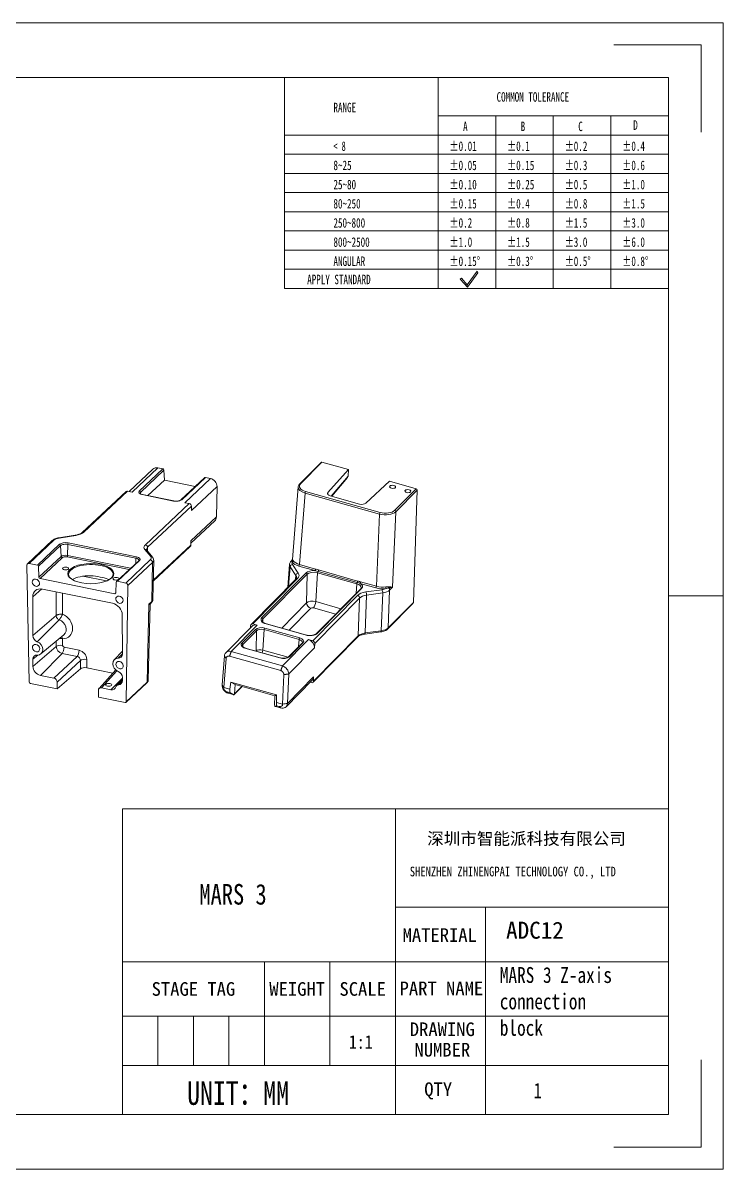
# Model space of a CAD drawing. Header units: millimetres. Extents: x 5870 to 6539, y 836 to 1309.
# Drawn here: x 6250.2 to 6538.6, y 836.1 to 1308.5 of the extents above; entities that cross this region are included whole.
import ezdxf

# ---------------------------------------------------------------- set-up
doc = ezdxf.new("R2010")
doc.units = ezdxf.units.MM
doc.header["$LTSCALE"] = 0.1
doc.layers.get('0').update_dxf_attribs({"lineweight": 18})
doc.layers.add('ZG02B_00-15KDXF_CONTINUOUS_LINE', color=7, linetype='Continuous', lineweight=18)
doc.layers.add('尺寸线层', color=3, linetype='Continuous', lineweight=18)
doc.styles.add('NOTE', font='')
doc.styles.add('SLDTEXTSTYLE4', font='', dxfattribs={"width": 0.7})
doc.styles.add('SLDTEXTSTYLE5', font='', dxfattribs={"width": 0.633333})
doc.styles.get("Standard").update_dxf_attribs({"font": 'txt', "width": 0.8})
doc.styles.add('TEXTSTYLE_2', font='')
doc.styles.add('TEXTSTYLE_3', font='')
doc.styles.get('NOTE').set_extended_font_data('黑体')
doc.styles.get('SLDTEXTSTYLE4').set_extended_font_data('宋体')
doc.styles.get('SLDTEXTSTYLE5').set_extended_font_data('宋体')
doc.styles.get('TEXTSTYLE_2').set_extended_font_data('宋体')
doc.styles.get('TEXTSTYLE_3').set_extended_font_data('仿宋')

msp = doc.modelspace()

# ---------------------------------------------------------------- linework, layer by layer
at = {"color": 7, "linetype": 'Continuous'}
for p, q in [((5870.489, 1308.534), (6538.605, 1308.534)), ((6538.605, 836.129), (6538.605, 1308.534)), ((6493.614, 1299.536), (6529.607, 1299.536)), ((6529.607, 1263.543), (6529.607, 1299.536)), ((5892.985, 1286.039), (6516.109, 1286.039)), ((6516.109, 858.625), (6516.109, 1286.039)), ((6516.109, 1072.332), (6538.605, 1072.332)), ((6529.607, 845.128), (6529.607, 881.12)), ((5892.985, 858.625), (6516.109, 858.625)), ((6493.614, 845.128), (6529.607, 845.128)), ((5870.489, 836.129), (6538.605, 836.129))]:
    msp.add_line(p, q, dxfattribs=at)
for p, q in [((6357.982, 1286.039), (6357.982, 1199.069)), ((6421.233, 1286.039), (6421.233, 1199.069)), ((6421.233, 1270.226), (6516.109, 1270.226)), ((6444.952, 1270.226), (6444.952, 1199.069)), ((6468.671, 1270.226), (6468.671, 1199.069)), ((6492.39, 1270.226), (6492.39, 1199.069)), ((6357.982, 1262.32), (6516.109, 1262.32)), ((6357.982, 1254.413), (6516.109, 1254.413)), ((6357.982, 1246.507), (6516.109, 1246.507)), ((6357.982, 1238.601), (6516.109, 1238.601)), ((6357.982, 1230.694), (6516.109, 1230.694)), ((6357.982, 1222.788), (6516.109, 1222.788)), ((6357.982, 1214.881), (6516.109, 1214.881)), ((6357.982, 1206.975), (6516.109, 1206.975)), ((6437.298, 1206.159), (6433.228, 1200.639)), ((6433.277, 1199.639), (6437.617, 1205.526)), ((6437.617, 1205.526), (6437.298, 1206.159)), ((6430.784, 1203.353), (6430.314, 1202.929)), ((6430.314, 1202.929), (6433.277, 1199.639)), ((6433.228, 1200.639), (6430.784, 1203.353)), ((6433.277, 1199.639), (6433.228, 1200.639)), ((6433.228, 1200.639), (6433.277, 1199.639)), ((6357.982, 1199.069), (6516.109, 1199.069))]:
    msp.add_line(p, q)
at = {"color": 2, "linetype": 'Continuous'}
for p, q in [((6291.155, 921.612), (6291.155, 984.599)), ((6291.155, 921.612), (6291.155, 984.599)), ((6291.155, 984.599), (6403.632, 984.599)), ((6403.632, 899.117), (6403.632, 984.599)), ((6403.632, 944.108), (6403.632, 984.599)), ((6403.632, 984.599), (6516.109, 984.599)), ((6403.632, 921.612), (6403.632, 984.599)), ((6516.109, 944.108), (6516.109, 984.599)), ((6403.632, 944.108), (6516.109, 944.108)), ((6440.802, 944.108), (6440.802, 858.625)), ((6516.109, 899.117), (6516.109, 944.108)), ((6291.155, 858.625), (6291.155, 921.612)), ((6291.155, 921.612), (6403.632, 921.612)), ((6291.155, 899.117), (6291.155, 921.612)), ((6291.155, 921.612), (6349.643, 921.612)), ((6349.643, 899.117), (6349.643, 921.612)), ((6349.643, 899.117), (6349.643, 921.612)), ((6349.643, 921.612), (6403.632, 921.612)), ((6376.638, 899.117), (6376.638, 921.612)), ((6403.632, 921.612), (6516.109, 921.612)), ((6403.632, 899.117), (6403.632, 921.612)), ((6291.155, 878.871), (6291.155, 899.117)), ((6291.155, 899.117), (6349.643, 899.117)), ((6291.155, 899.117), (6349.643, 899.117)), ((6291.155, 899.117), (6349.643, 899.117)), ((6291.155, 899.117), (6291.155, 878.871)), ((6305.777, 899.117), (6305.777, 878.871)), ((6320.399, 899.117), (6320.399, 878.871)), ((6335.021, 899.117), (6335.021, 878.871)), ((6349.643, 878.871), (6349.643, 899.117)), ((6349.643, 878.871), (6349.643, 899.117)), ((6349.643, 899.117), (6403.632, 899.117)), ((6349.643, 899.117), (6403.632, 899.117)), ((6349.643, 899.117), (6349.643, 878.871)), ((6376.638, 878.871), (6376.638, 899.117)), ((6403.632, 858.625), (6403.632, 899.117)), ((6403.632, 899.117), (6516.109, 899.117)), ((6403.632, 899.117), (6516.109, 899.117)), ((6403.632, 878.871), (6403.632, 899.117)), ((6516.109, 858.625), (6516.109, 899.117)), ((6291.155, 858.625), (6291.155, 878.871)), ((6291.155, 878.871), (6403.632, 878.871)), ((6291.155, 878.871), (6349.643, 878.871)), ((6291.155, 878.871), (6349.643, 878.871)), ((6349.643, 878.871), (6403.632, 878.871)), ((6403.632, 858.625), (6403.632, 878.871)), ((6403.632, 878.871), (6516.109, 878.871)), ((6201.173, 858.625), (6255.162, 858.625)), ((6255.162, 858.625), (6291.155, 858.625)), ((6291.155, 858.625), (6403.632, 858.625)), ((6403.632, 858.625), (6516.109, 858.625))]:
    msp.add_line(p, q, dxfattribs=at)
at = {"layer": 'ZG02B_00-15KDXF_CONTINUOUS_LINE', "color": 7, "linetype": 'Continuous'}
for p, q in [((6303.72, 1124.637), (6293.922, 1115.446)), ((6305.765, 1125.145), (6295.157, 1115.194)), ((6298.094, 1115.577), (6307.843, 1124.722)), ((6307.843, 1124.722), (6305.765, 1125.145)), ((6372.988, 1127.414), (6364.157, 1118.458)), ((6373.366, 1127.494), (6364.535, 1118.538)), ((6384.291, 1124.414), (6373.366, 1127.494)), ((6375.832, 1114.976), (6384.291, 1124.414)), ((6384.291, 1124.414), (6384.153, 1121.743)), ((6308.252, 1124.154), (6298.547, 1115.051)), ((6308.433, 1120.092), (6301.628, 1113.708)), ((6308.433, 1120.092), (6308.252, 1124.154)), ((6321.189, 1117.498), (6308.433, 1120.095)), ((6325.003, 1121.075), (6315.253, 1111.93)), ((6325.343, 1121.159), (6315.594, 1112.015)), ((6316.813, 1110.786), (6327.422, 1120.736)), ((6327.422, 1120.736), (6325.343, 1121.159)), ((6377.207, 1113.505), (6384.153, 1121.743)), ((6377.44, 1113.44), (6383.92, 1121.124)), ((6401.22, 1119.641), (6391.436, 1110.576)), ((6412.145, 1116.561), (6401.22, 1119.641)), ((6292.638, 1115.405), (6274.625, 1098.509)), ((6293.314, 1115.57), (6275.307, 1098.678)), ((6295.157, 1115.194), (6293.314, 1115.57)), ((6298.547, 1115.051), (6298.574, 1114.469)), ((6330.145, 1117.441), (6319.582, 1107.533)), ((6329.856, 1104.908), (6330.145, 1117.429)), ((6330.145, 1117.429), (6330.145, 1117.441)), ((6363.574, 1117.267), (6361.232, 1087.428)), ((6366.638, 1115.421), (6397.316, 1106.771)), ((6375.832, 1114.976), (6375.792, 1114.214)), ((6403.315, 1107.605), (6412.145, 1116.561)), ((6412.574, 1116.01), (6403.743, 1107.054)), ((6411.029, 1069.7), (6412.574, 1116.01)), ((6312.27, 1111.48), (6299.296, 1114.121)), ((6312.371, 1111.521), (6299.397, 1114.162)), ((6300.606, 1093.48), (6318.656, 1110.411)), ((6318.656, 1110.411), (6316.813, 1110.786)), ((6366.4, 1114.778), (6364.086, 1085.298)), ((6397.077, 1106.128), (6366.4, 1114.778)), ((6388.801, 1110.236), (6376.796, 1113.621)), ((6319.579, 1109.342), (6301.513, 1092.397)), ((6319.582, 1107.533), (6319.579, 1109.342)), ((6395.835, 1076.347), (6397.077, 1106.128)), ((6403.743, 1107.054), (6402.447, 1075.985)), ((6319.365, 1094.102), (6329.188, 1103.315)), ((6319.396, 1095.096), (6329.856, 1104.908)), ((6271.758, 1097.401), (6264.98, 1096.311)), ((6271.914, 1097.313), (6265.137, 1096.223)), ((6262.193, 1095.143), (6252.034, 1085.614)), ((6262.875, 1095.312), (6252.716, 1085.783)), ((6256.138, 1085.087), (6265.265, 1093.648)), ((6265.719, 1093.123), (6256.591, 1084.561)), ((6265.889, 1088.611), (6265.719, 1093.123)), ((6268.571, 1089.043), (6268.633, 1093.591)), ((6296.7, 1087.878), (6268.633, 1093.591)), ((6268.844, 1094.224), (6296.911, 1088.51)), ((6302.798, 1088.556), (6300.396, 1091.466)), ((6301.513, 1092.397), (6301.485, 1090.822)), ((6301.513, 1092.397), (6301.513, 1092.397)), ((6303.882, 1078.487), (6319.11, 1092.771)), ((6303.888, 1078.815), (6319.341, 1093.309)), ((6319.341, 1093.309), (6319.396, 1095.096)), ((6256.761, 1080.05), (6265.889, 1088.611)), ((6266.342, 1088.086), (6257.215, 1079.524)), ((6293.962, 1083.198), (6268.36, 1088.41)), ((6268.571, 1089.043), (6294.554, 1083.754)), ((6297.864, 1086.858), (6288.736, 1078.297)), ((6298.205, 1086.943), (6289.077, 1078.381)), ((6292.499, 1077.685), (6302.658, 1087.214)), ((6296.671, 1085.739), (6296.7, 1087.878)), ((6297.871, 1086.865), (6297.864, 1086.858)), ((6303.571, 1088.294), (6301.169, 1091.204)), ((6303.744, 1070.959), (6304.038, 1087.043)), ((6304.038, 1087.063), (6304.038, 1087.066)), ((6361.131, 1087.205), (6360.633, 1086.699)), ((6251.813, 1085.069), (6252.788, 1036.86)), ((6252.716, 1085.783), (6256.138, 1085.087)), ((6256.761, 1080.05), (6256.591, 1084.561)), ((6293.407, 1076.602), (6303.566, 1086.131)), ((6303.271, 1070.046), (6303.566, 1086.131)), ((6303.566, 1086.131), (6303.566, 1086.131)), ((6348.621, 1063.412), (6366.804, 1081.853)), ((6359.956, 1085.284), (6359.267, 1075.95)), ((6360.233, 1084.342), (6359.643, 1076.33)), ((6362.615, 1080.81), (6360.233, 1084.342)), ((6361.22, 1085.32), (6363.602, 1081.788)), ((6370.488, 1082.783), (6363.848, 1084.655)), ((6364.086, 1085.298), (6370.726, 1083.426)), ((6371.582, 1081.915), (6370.771, 1070.005)), ((6387.697, 1077.371), (6371.582, 1081.915)), ((6387.879, 1077.936), (6371.764, 1082.48)), ((6371.947, 1083.053), (6388.062, 1078.509)), ((6257.215, 1079.524), (6288.029, 1073.251)), ((6284.548, 1078.521), (6274.868, 1080.491)), ((6288.626, 1078.04), (6288.481, 1073.593)), ((6289.077, 1078.381), (6292.499, 1077.685)), ((6362.591, 1079.32), (6344.162, 1060.631)), ((6363.347, 1079.48), (6344.926, 1060.797)), ((6367.232, 1081.31), (6349.049, 1062.869)), ((6362.499, 1079.226), (6362.615, 1080.81)), ((6367.054, 1069.488), (6367.232, 1081.31)), ((6387.427, 1073.405), (6387.697, 1077.371)), ((6395.597, 1075.704), (6389.048, 1077.55)), ((6389.286, 1078.193), (6395.835, 1076.347)), ((6257.913, 1075.244), (6254.2, 1072.055)), ((6287.092, 1069.312), (6258.174, 1075.199)), ((6263.855, 1064.244), (6263.828, 1074.048)), ((6266.46, 1073.512), (6266.483, 1064.89)), ((6288.029, 1073.251), (6288.483, 1073.677)), ((6293.407, 1076.602), (6292.692, 1028.737)), ((6369.562, 1053.851), (6388.028, 1072.577)), ((6389.315, 1075.32), (6371.131, 1056.878)), ((6389.693, 1075.399), (6371.51, 1056.958)), ((6391.733, 1072.657), (6391.159, 1057.088)), ((6391.446, 1073.994), (6398.107, 1074.919)), ((6398.394, 1073.583), (6391.733, 1072.657)), ((6397.82, 1058.013), (6398.394, 1073.583)), ((6401.243, 1074.763), (6400.669, 1059.193)), ((6402.447, 1075.985), (6401.243, 1074.763)), ((6254.2, 1072.055), (6254.243, 1055.989)), ((6301.352, 1036.86), (6302.09, 1068.938)), ((6301.824, 1037.767), (6302.54, 1068.858)), ((6302.09, 1068.938), (6303.271, 1070.046)), ((6302.672, 1069.162), (6303.05, 1069.516)), ((6356.79, 1059.08), (6367.054, 1069.488)), ((6388.884, 1071.477), (6370.404, 1052.735)), ((6370.771, 1070.005), (6381.18, 1067.07)), ((6388.31, 1055.907), (6388.884, 1071.477)), ((6400.481, 1058.745), (6410.841, 1069.252)), ((6411.029, 1069.7), (6400.669, 1059.194)), ((6254.243, 1055.989), (6263.855, 1064.244)), ((6291.132, 1048.445), (6291.088, 1064.546)), ((6368.767, 1067.317), (6359.806, 1058.229)), ((6379.013, 1064.872), (6369.82, 1067.464)), ((6265.112, 1062.513), (6256.056, 1053.494)), ((6344.406, 1059.799), (6333.718, 1048.96)), ((6346.695, 1060.298), (6335.995, 1049.446)), ((6340.293, 1052.854), (6345.921, 1058.562)), ((6343.967, 1060.189), (6343.888, 1059.274)), ((6344.926, 1060.797), (6346.695, 1060.298)), ((6349.552, 1058.464), (6348.98, 1050.063)), ((6349.049, 1062.869), (6349.03, 1061.621)), ((6363.957, 1054.402), (6349.552, 1058.464)), ((6349.789, 1059.099), (6364.195, 1055.038)), ((6366.494, 1056.261), (6350.379, 1060.805)), ((6366.607, 1056.312), (6350.492, 1060.855)), ((6400.669, 1059.194), (6400.669, 1059.193)), ((6257.617, 1048.505), (6267.044, 1056.34)), ((6263.889, 1051.555), (6263.883, 1053.713)), ((6266.511, 1054.656), (6266.518, 1051.955)), ((6346.349, 1058.019), (6340.721, 1052.311)), ((6346.223, 1049.68), (6346.349, 1058.019)), ((6357.092, 1043.498), (6367.793, 1054.35)), ((6363.76, 1051.515), (6363.957, 1054.402)), ((6367.793, 1054.35), (6369.562, 1053.851)), ((6369.708, 1036.784), (6388.122, 1055.459)), ((6369.888, 1037.224), (6388.31, 1055.907)), ((6388.31, 1055.907), (6388.31, 1055.907)), ((6390.967, 1056.587), (6397.627, 1057.512)), ((6397.82, 1058.013), (6391.159, 1057.088)), ((6391.159, 1057.088), (6391.159, 1057.088)), ((6397.82, 1058.013), (6397.82, 1058.013)), ((6254.278, 1043.3), (6263.889, 1051.555)), ((6267.124, 1051.233), (6273.285, 1049.979)), ((6291.129, 1049.549), (6287.788, 1046.016)), ((6335.995, 1049.446), (6357.092, 1043.498)), ((6340.721, 1052.311), (6340.708, 1051.422)), ((6356.054, 1046.782), (6341.649, 1050.843)), ((6356.167, 1046.832), (6341.762, 1050.893)), ((6346.189, 1049.645), (6346.223, 1049.68)), ((6348.98, 1050.063), (6359.403, 1047.124)), ((6365.172, 1052.947), (6359.544, 1047.239)), ((6370.317, 1051.003), (6359.65, 1040.185)), ((6365.551, 1053.027), (6359.922, 1047.319)), ((6370.404, 1052.735), (6370.317, 1051.003)), ((6256.322, 1048.009), (6254.27, 1046.247)), ((6254.27, 1046.247), (6254.278, 1043.3)), ((6266.309, 1048.668), (6257.366, 1039.617)), ((6262.861, 1038.498), (6272.47, 1047.414)), ((6273.831, 1045.791), (6264.222, 1036.875)), ((6272.47, 1047.414), (6266.309, 1048.668)), ((6273.84, 1042.345), (6273.831, 1045.791)), ((6276.46, 1046.191), (6276.47, 1042.745)), ((6289.41, 1046.685), (6291.132, 1048.457)), ((6332.209, 1035.651), (6333.151, 1047.656)), ((6333.852, 1046.617), (6332.91, 1034.601)), ((6356.377, 1041.569), (6335.28, 1047.517)), ((6257.366, 1039.617), (6262.861, 1038.498)), ((6273.84, 1042.345), (6264.229, 1034.09)), ((6287.267, 1040.547), (6276.47, 1042.745)), ((6288.439, 1041.848), (6281.519, 1034.167)), ((6288.919, 1041.494), (6282.6, 1034.48)), ((6357.145, 1027.791), (6357.651, 1039.907)), ((6359.65, 1040.185), (6359.145, 1028.057)), ((6264.229, 1034.09), (6253.242, 1036.326)), ((6264.229, 1034.09), (6264.222, 1036.875)), ((6286.399, 1033.707), (6291.158, 1038.524)), ((6291.16, 1037.908), (6288.763, 1035.373)), ((6289.536, 1035.717), (6291.16, 1037.394)), ((6291.161, 1037.474), (6291.158, 1038.772)), ((6292.581, 1028.472), (6301.241, 1036.595)), ((6292.692, 1028.737), (6301.352, 1036.86)), ((6332.209, 1035.64), (6332.209, 1035.651)), ((6332.91, 1034.601), (6332.908, 1034.579)), ((6332.91, 1034.601), (6335.443, 1033.886)), ((6335.443, 1033.886), (6335.831, 1036.825)), ((6335.831, 1036.825), (6354.583, 1031.538)), ((6337.663, 1035.824), (6335.831, 1036.825)), ((6337.23, 1031.758), (6340.461, 1035.035)), ((6337.671, 1035.822), (6337.356, 1032.001)), ((6337.356, 1032.001), (6340.373, 1035.06)), ((6353.893, 1031.248), (6337.663, 1035.824)), ((6358.577, 1026.656), (6369.376, 1037.607)), ((6359.144, 1028.046), (6369.916, 1038.97)), ((6368.958, 1036.631), (6368.532, 1036.751)), ((6369.916, 1038.97), (6369.888, 1037.224)), ((6281.246, 1033.409), (6281.254, 1030.624)), ((6292.241, 1028.388), (6281.254, 1030.624)), ((6282.6, 1034.48), (6286.399, 1033.707)), ((6334.773, 1032.248), (6334.212, 1032.858)), ((6334.212, 1032.858), (6335.375, 1032.531)), ((6336.839, 1031.665), (6334.773, 1032.248)), ((6335.375, 1032.531), (6335.443, 1033.886)), ((6335.375, 1032.531), (6337.061, 1031.631)), ((6353.859, 1027.348), (6353.89, 1031.249)), ((6354.583, 1031.538), (6353.893, 1031.248)), ((6354.583, 1031.538), (6354.61, 1028.482)), ((6353.95, 1026.869), (6354.584, 1027.115)), ((6356.307, 1026.176), (6354.241, 1026.759)), ((6354.61, 1028.482), (6354.584, 1027.115)), ((6354.584, 1027.115), (6355.747, 1026.787)), ((6354.61, 1028.482), (6357.144, 1027.768)), ((6356.307, 1026.176), (6355.747, 1026.787)), ((6357.144, 1027.768), (6357.145, 1027.791)), ((6357.145, 1027.745), (6357.144, 1027.768)), ((6359.145, 1028.057), (6357.145, 1027.791)), ((6359.145, 1028.057), (6359.144, 1028.046))]:
    msp.add_line(p, q, dxfattribs=at)
for centre, major_axis, ratio, start_param, end_param in [((6305.773, 1122.449), (2.052, -2.188), 0.8131298, 2.2877021, 3.1415849), ((6308.057, 1124.472), (-0.496, 0.214), 0.3209699, 4.6841278, 5.290668), ((6308.012, 1124.43), (0.162, -0.524), 0.3396812, 0.9159071, 1.8452566), ((6373.344, 1127.063), (-0.356, 0.351), 0.7872586, 5.3229798, 6.2831649), ((6325.512, 1120.867), (-0.656, -0.17), 0.6389426, 5.1726671, 5.4200198), ((6325.557, 1120.909), (-0.496, 0.214), 0.3209699, 5.290668, 5.8972082), ((6327.429, 1118.041), (2.052, -2.188), 0.8131298, 0.6994525, 2.2877021), ((6382.802, 1122.125), (-1.068, 1.055), 0.786358, 3.2035233, 3.752459), ((6293.332, 1114.685), (-0.711, 0.704), 0.7974157, 5.4000298, 6.2539045), ((6300.359, 1115.117), (-2.502, -0.007), 0.4384647, 5.8438107, 7.413998), ((6298.095, 1115.128), (0.342, -0.365), 0.8131298, 0.7518124, 2.2877021), ((6300.36, 1114.667), (-2.002, 0.016), 0.4380482, 5.848541, 6.332723), ((6368.588, 1117.396), (4.495, -0.232), 0.5050899, 2.7194862, 4.289978), ((6368.565, 1116.966), (4.994, -0.271), 0.504354, 3.1294892, 4.2913585), ((6364.513, 1118.107), (-0.356, 0.351), 0.7872586, 5.3229798, 6.2833097), ((6366.616, 1114.99), (-0.136, -0.481), 0.3535418, 3.7121299, 5.2654729), ((6377.662, 1114.499), (1.997, -0.103), 0.5052049, 2.754411, 4.2903008), ((6412.123, 1116.13), (-0.356, 0.351), 0.7872586, 3.7696368, 5.3229798), ((6299.298, 1113.672), (0.1, 0.49), 0.3824603, 6.2831803, 6.7780407), ((6313.33, 1112.476), (-2.501, -0.006), 0.4388762, 1.1319956, 2.7021828), ((6312.271, 1111.031), (0.1, 0.49), 0.3824603, 6.2784949, 6.7780407), ((6315.595, 1111.565), (-0.342, 0.365), 0.8131298, 5.4292948, 6.2658987), ((6318.673, 1109.526), (-0.711, 0.704), 0.7974157, 3.8292335, 5.4000298), ((6389.666, 1111.115), (1.997, -0.103), 0.5052049, 4.2903008, 5.8261905), ((6399.241, 1108.317), (4.994, -0.254), 0.5033061, 4.2900789, 5.8605706), ((6397.293, 1106.34), (-0.136, -0.481), 0.3535418, 3.7121299, 5.2654729), ((6399.263, 1108.748), (4.494, -0.233), 0.50532, 4.2906236, 5.8611154), ((6403.292, 1107.174), (0.356, -0.351), 0.7872586, 0.6280442, 2.1813872), ((6266.497, 1094.575), (-4, -0.011), 0.4387984, 5.0581349, 5.8435331), ((6265.139, 1095.324), (0.159, -0.987), 0.3045293, 2.6628323, 3.1410897), ((6271.917, 1096.414), (0.159, -0.987), 0.3045293, 2.6628323, 3.1416052), ((6269.874, 1099.784), (6, 0.016), 0.4387984, 5.0581349, 5.8435331), ((6275.309, 1097.78), (0.684, -0.729), 0.8131298, 2.2877021, 3.1326438), ((6262.877, 1094.414), (0.684, -0.729), 0.8131298, 2.2877021, 3.1415771), ((6267.701, 1093.153), (2.691, 0.007), 0.4387984, 1.1311441, 2.7019404), ((6265.267, 1093.199), (0.342, -0.365), 0.8131298, 0.7518124, 2.2877021), ((6267.703, 1092.719), (-2.191, -0.006), 0.4387984, 4.2727367, 5.8435331), ((6268.845, 1093.775), (-0.1, -0.49), 0.3824603, 3.6364481, 5.1723378), ((6306.038, 1092.374), (6, 0.016), 0.4387984, 2.7019404, 3.4873386), ((6300.398, 1090.568), (0.771, 0.637), 0.8454099, 0.0000033, 0.9641036), ((6300.608, 1092.581), (0.684, -0.729), 0.8131298, 0.7169058, 2.2877021), ((6318.436, 1093.51), (0.653, -0.758), 0.8279827, 0.0351838, 0.7346496), ((6267.715, 1088.24), (2.017, 0.005), 0.4387984, 1.1311441, 2.7019404), ((6266.341, 1088.535), (0.342, -0.365), 0.8131298, 3.8934051, 5.4292948), ((6267.716, 1087.806), (-1.517, -0.004), 0.4387984, 4.2727367, 5.8435331), ((6268.359, 1088.859), (-0.1, -0.49), 0.3824603, 0.4948554, 2.0307452), ((6296.912, 1088.061), (-0.1, -0.49), 0.3824603, 3.6364481, 5.1723378), ((6295.77, 1087.005), (-2.191, -0.006), 0.4387984, 3.1172446, 4.2727367), ((6295.769, 1087.439), (2.691, 0.007), 0.4387984, 5.8435331, 7.4143294), ((6298.206, 1086.494), (-0.342, 0.365), 0.8131298, 5.4292948, 6.2604512), ((6299.036, 1087.951), (-4, -0.011), 0.4387984, 2.7019404, 3.4873386), ((6302.66, 1086.315), (0.684, -0.729), 0.8131298, 0.7169058, 2.2877021), ((6302.8, 1087.658), (0.771, 0.637), 0.8454099, 6.2827959, 7.2472889), ((6299.039, 1087.052), (5, 0.014), 0.4387984, 5.8435961, 6.2823669), ((6299.038, 1087.092), (-5, 0.039), 0.4391576, 2.7066166, 3.1369704), ((6361.345, 1085.997), (-0.712, 0.702), 0.7872586, 5.8149289, 6.2834841), ((6360.766, 1087.316), (0.465, 0.183), 0.9604357, 4.750365, 5.8796766), ((6361.075, 1086.768), (0.413, 0.282), 0.8053016, 4.161656, 5.7077724), ((6366.253, 1087.501), (4.996, -0.244), 0.5058203, 3.5077723, 4.288591), ((6252.719, 1084.885), (0.684, -0.729), 0.8131298, 2.2877021, 3.8584985), ((6256.139, 1084.637), (0.342, -0.365), 0.8131298, 0.7518124, 2.2877021), ((6278.142, 1081.295), (-9.155, -0.025), 0.4387984, 5.8435331, 6.2831853), ((6278.142, 1081.295), (-9.155, -0.025), 0.4387984, 2.6401884, 5.8435331), ((6364.947, 1084.982), (4.993, -0.28), 0.5052395, 3.1340513, 3.5070555), ((6361.175, 1084.458), (-0.829, -0.559), 0.8066677, 4.1668025, 5.7201456), ((6364.992, 1085.844), (3.995, -0.207), 0.505115, 2.9977379, 3.5048483), ((6366.231, 1087.07), (5.494, -0.284), 0.5050899, 3.5091594, 4.289978), ((6363.87, 1085.086), (0.136, 0.481), 0.3535418, 3.7121299, 5.2654729), ((6370.191, 1080.898), (3.757, -0.194), 0.5052049, 1.5179518, 2.7195044), ((6366.782, 1081.422), (0.356, -0.351), 0.7872586, 0.6454974, 2.1813872), ((6370.17, 1080.482), (-3.258, 0.169), 0.5052049, 4.2903008, 5.8610971), ((6370.51, 1083.214), (0.136, 0.481), 0.3535418, 3.7121299, 5.2654729), ((6371.798, 1082.119), (0.136, 0.481), 0.3535418, 0.8274876, 2.106427), ((6371.731, 1082.841), (0.136, 0.481), 0.3535418, 3.9690802, 5.2654729), ((6257.213, 1079.973), (-0.342, 0.365), 0.8131298, 0.7518124, 2.2877021), ((6278.142, 1081.295), (-9.155, -0.025), 0.4387984, 0, 0.5015492), ((6278.149, 1077.02), (-8.989, 0.12), 0.4103154, 4.7328048, 5.7265669), ((6278.149, 1077.02), (-8.989, 0.12), 0.4103154, 3.7444479, 3.8258473), ((6289.078, 1077.932), (0.342, -0.365), 0.8131298, 2.2877021, 3.8235919), ((6292.501, 1076.786), (0.684, -0.729), 0.8131298, 0.7169058, 2.2877021), ((6363.303, 1078.618), (-0.712, 0.702), 0.7872586, 5.3229798, 6.2831649), ((6363.557, 1080.926), (-0.829, -0.559), 0.8066677, 4.1668025, 5.7201456), ((6357.9, 1080.141), (4.996, -0.237), 0.5049761, 6.2662872, 6.6442361), ((6357.944, 1081.003), (5.993, -0.31), 0.505115, 5.861169, 6.646441), ((6387.913, 1077.575), (0.136, 0.481), 0.3535418, 0.8274876, 2.106427), ((6386.285, 1075.938), (-3.258, 0.169), 0.5052049, 3.1226589, 4.2903008), ((6387.846, 1078.297), (0.136, 0.481), 0.3535418, 3.9690802, 5.2654729), ((6389.07, 1077.981), (0.136, 0.481), 0.3535418, 3.7121299, 5.2654729), ((6386.306, 1076.354), (3.757, -0.194), 0.5052049, 5.8610971, 7.0626497), ((6258.185, 1071.244), (-3.011, 3.21), 0.8131298, 5.4292948, 7.0000911), ((6288.028, 1073.7), (-0.342, 0.365), 0.8131298, 2.2877021, 3.8235919), ((6393.43, 1071.054), (5.992, -0.311), 0.5052102, 1.9343195, 2.7195915), ((6387.983, 1071.716), (-0.712, 0.702), 0.7872586, 3.7696368, 5.3229798), ((6393.385, 1070.192), (4.993, -0.274), 0.5075802, 1.9359095, 2.7211815), ((6389.671, 1074.968), (0.356, -0.351), 0.7872586, 2.1813872, 3.1415824), ((6391.401, 1073.132), (-0.138, 0.99), 0.3066841, 4.1703185, 5.7236615), ((6395.619, 1076.135), (0.136, 0.481), 0.3535418, 3.7121299, 5.2654729), ((6397.977, 1078.119), (5.493, -0.285), 0.50532, 4.2906236, 5.0714422), ((6397.999, 1078.55), (4.993, -0.264), 0.5073329, 4.2911755, 5.0719941), ((6396.785, 1076.879), (3.995, -0.207), 0.5052102, 5.0759121, 5.5830225), ((6398.063, 1074.058), (-0.138, 0.99), 0.3066841, 4.1703185, 5.7236615), ((6396.74, 1076.018), (4.994, -0.244), 0.502833, 5.0743465, 5.8596185), ((6399.794, 1075.851), (-0.068, 0.495), 0.3031087, 1.0367046, 2.582821), ((6401.038, 1075.962), (-0.004, 0.5), 0.6090431, 1.1303263, 2.2596379), ((6400.342, 1075.002), (-0.712, 0.702), 0.7872586, 3.7696368, 4.8310308), ((6287.103, 1065.357), (-3.011, 3.21), 0.8131298, 3.8584985, 5.4292948), ((6302.366, 1070.246), (0.684, -0.729), 0.8131298, 0.0000104, 0.6994525), ((6298.744, 1070.983), (-5.001, 0.007), 0.4389046, 2.7038542, 3.134208), ((6368.856, 1069.041), (1.424, -1.404), 0.7872586, 3.7870901, 5.3229798), ((6369.564, 1068.781), (2.784, -0.144), 0.5052049, 1.1487081, 2.7195044), ((6369.909, 1069.187), (-0.543, -1.925), 0.3535418, 0.5705372, 2.106427), ((6410.129, 1069.954), (-0.712, 0.702), 0.7872586, 3.1415849, 3.7521835), ((6265.354, 1060.006), (-3.991, 4.254), 0.8131298, 2.5058329, 5.211164), ((6352.008, 1062.457), (3.757, -0.194), 0.5052049, 2.7195044, 4.2903008), ((6348.598, 1062.981), (0.356, -0.351), 0.7872586, 0.6454974, 2.1813872), ((6369.478, 1067.117), (-0.788, 0.041), 0.5052049, 4.2903008, 5.8610971), ((6264.535, 1059.237), (2.623, -2.796), 0.8131298, 6.2343928, 8.4011062), ((6344.866, 1059.92), (-0.687, 0.727), 0.8045528, 5.3511578, 6.9045009), ((6346.516, 1057.667), (-2.062, 2.18), 0.8045528, 5.3511578, 6.3113421), ((6348.533, 1057.825), (2.898, -0.15), 0.5052049, 1.1487081, 2.7195044), ((6345.899, 1058.131), (0.356, -0.351), 0.7872586, 0.6454974, 2.1813872), ((6348.512, 1057.409), (-2.399, 0.124), 0.5052049, 4.2903008, 5.8610971), ((6351.986, 1062.041), (-3.258, 0.169), 0.5052049, 5.8610971, 6.2952996), ((6349.767, 1058.668), (-0.136, -0.481), 0.3535418, 3.7121299, 5.2480196), ((6350.357, 1060.374), (0.136, 0.481), 0.3535418, 6.2831661, 6.8537225), ((6396.168, 1060.463), (-4.993, 0.258), 0.5052049, 1.9341693, 2.7194413), ((6396.166, 1060.425), (4.995, -0.221), 0.4992531, 5.0720431, 5.8573151), ((6399.769, 1059.447), (-0.712, 0.702), 0.7872586, 3.1413157, 3.7521835), ((6256.418, 1055.546), (-1.643, 1.752), 0.8131298, 0.7169058, 2.1179209), ((6255.59, 1050.846), (-2.12, 2.26), 0.8131298, 2.4574834, 5.2595135), ((6364.172, 1054.607), (-0.136, -0.481), 0.3535418, 3.7121299, 5.2480196), ((6362.917, 1053.348), (-2.399, 0.124), 0.5052049, 3.1236896, 4.2903008), ((6362.938, 1053.764), (2.898, -0.15), 0.5052049, 5.8610971, 7.4318934), ((6368.123, 1057.913), (3.757, -0.194), 0.5052049, 4.2903008, 5.8610971), ((6366.472, 1055.831), (0.136, 0.481), 0.3535418, 6.2757954, 6.8537225), ((6367.614, 1051.718), (-2.062, 2.18), 0.8045528, 3.7978148, 5.3511578), ((6369.503, 1052.974), (-0.687, 0.727), 0.8045528, 3.7978148, 5.3511578), ((6371.488, 1056.527), (0.356, -0.351), 0.7872586, 2.1813872, 3.130374), ((6387.41, 1056.161), (-0.712, 0.702), 0.7872586, 3.1415849, 3.7521835), ((6390.829, 1057.578), (-0.138, 0.99), 0.3066841, 3.1444879, 4.1528652), ((6397.49, 1058.503), (-0.138, 0.99), 0.3066841, 3.1416152, 4.1528652), ((6265.669, 1051.159), (-2, -0.005), 0.4387984, 4.2727367, 5.8086265), ((6266.303, 1051.064), (-1.824, 1.944), 0.8131298, 0.7169058, 2.2877021), ((6266.275, 1050.436), (-0.399, -1.96), 0.3824603, 0.529762, 2.0656518), ((6267.122, 1051.832), (0.456, -0.487), 0.8131298, 3.8584985, 5.4292948), ((6272.436, 1049.182), (-0.399, -1.96), 0.3824603, 0.529762, 2.0656518), ((6273.289, 1046.833), (-2.396, 2.552), 0.8141115, 3.8586974, 5.4282757), ((6342.905, 1052.117), (2.898, -0.15), 0.5052049, 2.7195044, 4.2903008), ((6340.27, 1052.423), (0.356, -0.351), 0.7872586, 0.6454974, 2.1813872), ((6342.883, 1051.701), (-2.399, 0.124), 0.5052049, 5.8610971, 6.2965762), ((6341.627, 1050.412), (-0.136, -0.481), 0.3535418, 3.1415734, 3.7121299), ((6348.084, 1049.155), (2.065, -0.107), 0.5052049, 1.1487081, 2.7195044), ((6348.026, 1049.233), (1.424, -1.404), 0.7872586, 3.7870901, 3.8124084), ((6348.117, 1049.245), (-0.543, -1.925), 0.3535418, 1.5015503, 2.106427), ((6365.528, 1052.596), (0.356, -0.351), 0.7872586, 2.1813872, 3.1415824), ((6256.444, 1045.804), (-1.643, 1.752), 0.8131298, 5.5990761, 7.0000911), ((6272.44, 1046.036), (-1.039, 1.082), 0.8548869, 3.8488653, 5.4184436), ((6275.611, 1045.395), (-2, -0.005), 0.4387984, 4.2727367, 5.8086265), ((6289.995, 1043.843), (-2.12, 2.26), 0.8131298, 5.6365011, 8.3636811), ((6288.957, 1048.888), (-1.643, 1.752), 0.8131298, 2.4949085, 3.8584985), ((6357.31, 1048.056), (2.898, -0.15), 0.5052049, 4.2903008, 5.8610971), ((6356.032, 1046.351), (-0.136, -0.481), 0.3535418, 3.1436835, 3.7121299), ((6359.9, 1046.888), (0.356, -0.351), 0.7872586, 2.1813872, 3.1263425), ((6257.358, 1042.673), (-2.327, 2.481), 0.8131298, 0.7169058, 2.2877021), ((6275.62, 1041.948), (-2, -0.005), 0.4387984, 4.2727367, 5.8086265), ((6288.983, 1039.215), (-1.643, 1.752), 0.8131298, 3.8584985, 5.2220885), ((6253.241, 1036.776), (0.342, -0.365), 0.8131298, 3.8759518, 5.4292948), ((6262.863, 1037.15), (-1.027, 1.094), 0.8141115, 3.8586974, 5.4282757), ((6282.605, 1033.131), (1.027, -1.096), 0.8121493, 2.2887165, 3.8582949), ((6286.393, 1035.865), (-1.643, 1.752), 0.8131298, 2.2877021, 3.6058182), ((6289.902, 1034.252), (1.094, -1.166), 0.8131298, 2.5403824, 3.6058182), ((6288.987, 1037.917), (-1.643, 1.752), 0.8131298, 2.5403824, 3.8584985), ((6300.899, 1036.96), (-0.342, 0.365), 0.8131298, 3.1415785, 3.8410452), ((6296.824, 1037.789), (-5.001, -0.001), 0.4379626, 2.7031084, 3.1314353), ((6334.907, 1034.834), (-2.136, 2.106), 0.7872586, 0.5931376, 2.1813872), ((6334.257, 1034.131), (1.101, -1.024), 0.7695097, 3.6776364, 5.300798), ((6368.987, 1037.477), (0.733, -0.68), 0.769329, 5.2996994, 6.8704957), ((6367.214, 1039.687), (2.199, -2.041), 0.769329, 6.2598954, 6.887949), ((6336.645, 1031.877), (0.487, -0.215), 0.2486329, 5.2287285, 5.8352687), ((6336.691, 1031.923), (0.66, 0.159), 0.6057316, 5.1561969, 6.0855464), ((6292.239, 1028.837), (0.342, -0.365), 0.8131298, 5.4292948, 6.9826378), ((6354.093, 1027.017), (-0.156, 0.542), 0.3210858, 0.8237796, 1.7531292), ((6354.047, 1026.97), (0.487, -0.215), 0.2486329, 4.6221883, 5.2287285), ((6355.791, 1028.06), (1.101, -1.024), 0.7695097, 5.300798, 6.9239595), ((6356.441, 1028.762), (-2.136, 2.106), 0.7872586, 2.1813872, 3.7696368)]:
    msp.add_ellipse(centre, major_axis=major_axis, ratio=ratio, start_param=start_param, end_param=end_param, dxfattribs=at)
for centre, major_axis, ratio in [((6402.467, 1117.325), (-1.248, 0.065), 0.5052049), ((6408.769, 1115.548), (-1.248, 0.065), 0.5052049), ((6267.729, 1083.684), (-1.25, -0.003), 0.4387984), ((6278.141, 1081.564), (9.466, 0.026), 0.4387984), ((6255.516, 1077.804), (1.129, -1.203), 0.8131298), ((6288.553, 1079.445), (-1.25, -0.003), 0.4387984), ((6289.922, 1070.8), (1.129, -1.203), 0.8131298), ((6255.59, 1050.846), (1.129, -1.203), 0.8131298), ((6289.995, 1043.843), (1.129, -1.203), 0.8131298), ((6285.506, 1035.694), (-1.25, -0.025), 0.4670869)]:
    msp.add_ellipse(centre, major_axis=major_axis, ratio=ratio, dxfattribs=at)
for points, knots in [([(6364.157, 1118.458), (6364.076, 1118.377), (6363.886, 1118.155), (6363.658, 1117.753), (6363.589, 1117.423), (6363.579, 1117.251)], [0, 0, 0, 0, 12249.7116958, 31942.834626, 51422.9127981, 51422.9127981, 51422.9127981, 51422.9127981]), ([(6299.397, 1114.162), (6299.307, 1114.181), (6299.063, 1114.239), (6298.718, 1114.366), (6298.449, 1114.533), (6298.364, 1114.649), (6298.351, 1114.664), (6298.356, 1114.662)], [0, 0, 0, 0, 10186.5336844, 29345.9079904, 47873.4230342, 65678.4743646, 78965.8276188, 78965.8276188, 78965.8276188, 78965.8276188]), ([(6313.443, 1111.435), (6313.416, 1111.433), (6313.196, 1111.418), (6312.819, 1111.448), (6312.504, 1111.494), (6312.371, 1111.521)], [0, 0, 0, 0, 3810.1842462, 30741.4499024, 51007.8023921, 51007.8023921, 51007.8023921, 51007.8023921]), ([(6315.253, 1111.93), (6315.227, 1111.904), (6315.133, 1111.83), (6314.878, 1111.69), (6314.456, 1111.552), (6313.961, 1111.459), (6313.612, 1111.437), (6313.443, 1111.435)], [0, 0, 0, 0, 9520.5054658, 26682.7907475, 44464.8020503, 62957.998731, 79190.0563985, 79190.0563985, 79190.0563985, 79190.0563985]), ([(6264.98, 1096.311), (6264.83, 1096.287), (6264.403, 1096.207), (6263.728, 1096.023), (6263.004, 1095.724), (6262.508, 1095.417), (6262.259, 1095.204), (6262.193, 1095.143)], [0, 0, 0, 0, 10265.9923989, 29917.3333818, 49986.0499629, 70736.0004775, 78573.618528, 78573.618528, 78573.618528, 78573.618528]), ([(6274.625, 1098.509), (6274.578, 1098.465), (6274.428, 1098.339), (6274.08, 1098.113), (6273.535, 1097.859), (6272.865, 1097.633), (6272.25, 1097.487), (6271.868, 1097.419), (6271.758, 1097.401)], [0, 0, 0, 0, 9960.1185222, 28074.6044944, 46481.9946492, 65332.8425257, 84578.2160184, 92197.3811464, 92197.3811464, 92197.3811464, 92197.3811464]), ([(6301.169, 1091.204), (6301.14, 1091.242), (6301.07, 1091.338), (6301.044, 1091.418), (6301.041, 1091.452), (6301.044, 1091.46)], [0, 0, 0, 0, 12739.0564971, 36501.3162524, 50960.5000807, 50960.5000807, 50960.5000807, 50960.5000807]), ([(6304.017, 1087.061), (6304.026, 1087.168), (6304.023, 1087.447), (6303.863, 1087.879), (6303.682, 1088.163), (6303.571, 1088.294)], [0, 0, 0, 0, 11857.9111955, 31750.6812753, 50993.6194652, 50993.6194652, 50993.6194652, 50993.6194652]), ([(6360.633, 1086.699), (6360.537, 1086.603), (6360.326, 1086.356), (6360.087, 1085.913), (6359.957, 1085.521), (6359.964, 1085.31), (6359.966, 1085.28)], [0, 0, 0, 0, 16213.3100481, 39331.7193269, 61597.6558757, 65195.2772936, 65195.2772936, 65195.2772936, 65195.2772936]), ([(6361.263, 1087.309), (6361.3, 1087.223), (6361.374, 1087.084), (6361.502, 1086.887), (6361.523, 1086.856), (6361.545, 1086.824)], [0, 0, 0, 0, 31259.586477, 31259.586477, 36771.0541853, 36771.0541853, 36771.0541853, 36771.0541853]), ([(6371.764, 1082.48), (6371.463, 1082.565), (6371.152, 1082.645), (6370.72, 1082.739), (6370.604, 1082.762), (6370.488, 1082.783)], [0, 0, 0, 0, 27074.4106718, 27074.4106718, 36838.654019, 36838.654019, 36838.654019, 36838.654019]), ([(6278.014, 1080.711), (6279.39, 1080.704), (6280.739, 1080.368), (6283.186, 1079.87), (6284.283, 1079.707), (6285.146, 1079.259)], [0, 0, 0, 0, 25403.2814316, 25403.2814316, 50806.5628631, 50806.5628631, 50806.5628631, 50806.5628631]), ([(6362.884, 1079.867), (6362.887, 1079.845), (6362.884, 1079.758), (6362.819, 1079.595), (6362.679, 1079.416), (6362.591, 1079.32)], [0, 0, 0, 0, 8467.3570812, 30301.4420062, 51520.1292487, 51520.1292487, 51520.1292487, 51520.1292487]), ([(6389.048, 1077.55), (6388.777, 1077.66), (6388.495, 1077.753), (6388.096, 1077.874), (6387.988, 1077.906), (6387.879, 1077.936)], [0, 0, 0, 0, 27143.6726146, 27143.6726146, 36956.884371, 36956.884371, 36956.884371, 36956.884371]), ([(6399.631, 1076.086), (6399.676, 1076.092), (6399.72, 1076.098), (6400.12, 1076.149), (6400.462, 1076.178), (6400.761, 1076.172)], [0, 0, 0, 0, 4059.88167, 4059.88167, 37033.813549, 37033.813549, 37033.813549, 37033.813549]), ([(6400.806, 1075.642), (6400.534, 1075.595), (6400.226, 1075.524), (6399.857, 1075.44), (6399.815, 1075.43), (6399.772, 1075.421)], [0, 0, 0, 0, 32832.3654202, 32832.3654202, 37034.4539849, 37034.4539849, 37034.4539849, 37034.4539849]), ([(6400.761, 1076.172), (6401.127, 1076.165), (6401.447, 1076.131), (6402.013, 1076.056), (6402.255, 1076.013), (6402.443, 1075.985), (6402.445, 1075.985), (6402.447, 1075.985)], [0, 0, 0, 0, 24543.2417446, 24543.2417446, 51611.7199145, 51611.7199145, 51860.2535892, 51860.2535892, 51860.2535892, 51860.2535892]), ([(6402.447, 1075.985), (6402.445, 1075.984), (6402.443, 1075.983), (6402.233, 1075.917), (6401.984, 1075.861), (6401.435, 1075.756), (6401.139, 1075.706), (6400.806, 1075.642)], [0, 0, 0, 0, 259.4409044, 259.4409044, 27429.9411473, 27429.9411473, 51865.0782648, 51865.0782648, 51865.0782648, 51865.0782648]), ([(6302.09, 1068.938), (6302.092, 1068.938), (6302.094, 1068.939), (6302.301, 1068.98), (6302.467, 1069.03), (6302.625, 1069.124), (6302.657, 1069.147), (6302.685, 1069.174)], [0, 0, 0, 0, 371.1730448, 371.1730448, 39243.059227, 39243.059227, 51031.4926599, 51031.4926599, 51031.4926599, 51031.4926599]), ([(6302.54, 1068.852), (6302.54, 1068.833), (6302.519, 1068.828), (6302.411, 1068.842), (6302.28, 1068.884), (6302.094, 1068.937), (6302.092, 1068.938), (6302.09, 1068.938)], [0, 0, 0, 0, 17822.1599601, 17822.1599601, 50729.7104056, 50729.7104056, 51031.8564807, 51031.8564807, 51031.8564807, 51031.8564807]), ([(6302.548, 1068.86), (6302.545, 1068.881), (6302.543, 1068.963), (6302.61, 1069.119), (6302.675, 1069.161), (6302.68, 1069.164)], [0, 0, 0, 0, 12186.3589027, 48294.1684705, 51034.1803726, 51034.1803726, 51034.1803726, 51034.1803726]), ([(6303.05, 1069.516), (6303.146, 1069.605), (6303.355, 1069.831), (6303.6, 1070.239), (6303.738, 1070.646), (6303.731, 1070.882), (6303.724, 1070.949)], [0, 0, 0, 0, 15249.6135221, 36677.1706836, 56910.0659157, 64639.7895315, 64639.7895315, 64639.7895315, 64639.7895315]), ([(6266.483, 1064.89), (6266.367, 1064.898), (6266.246, 1064.901), (6266.06, 1064.898), (6265.997, 1064.896), (6265.871, 1064.889), (6265.807, 1064.884), (6265.615, 1064.866), (6265.487, 1064.849), (6265.233, 1064.807), (6265.108, 1064.781), (6264.866, 1064.722), (6264.749, 1064.688), (6264.583, 1064.632), (6264.529, 1064.613), (6264.424, 1064.572), (6264.374, 1064.551), (6264.229, 1064.486), (6264.14, 1064.44), (6264.022, 1064.368), (6263.985, 1064.344), (6263.933, 1064.307), (6263.916, 1064.294), (6263.888, 1064.272), (6263.877, 1064.263), (6263.862, 1064.25), (6263.858, 1064.247), (6263.855, 1064.244)], [0, 0, 0, 0, 23847.907333, 23847.907333, 35771.8609995, 35771.8609995, 47695.814666, 47695.814666, 71543.721999, 71543.721999, 95391.629332, 95391.629332, 119239.536665, 119239.536665, 131163.4903315, 131163.4903315, 143087.443998, 143087.443998, 166935.351331, 166935.351331, 178859.3049975, 178859.3049975, 184821.2818307, 184821.2818307, 189292.7644556, 189292.7644556, 190783.258664, 190783.258664, 190783.258664, 190783.258664]), ([(6265.112, 1062.513), (6264.94, 1062.599), (6264.603, 1062.768), (6264.201, 1063.202), (6263.918, 1063.71), (6263.876, 1064.063), (6263.855, 1064.244)], [0, 0, 0, 0, 16401.4330572, 32119.5880614, 47837.043139, 64239.1751165, 64239.1751165, 64239.1751165, 64239.1751165]), ([(6266.483, 1064.89), (6266.446, 1064.789), (6266.37, 1064.578), (6266.172, 1064.125), (6265.893, 1063.584), (6265.576, 1063.081), (6265.318, 1062.731), (6265.179, 1062.584), (6265.112, 1062.513)], [0, 0, 0, 0, 11087.5599423, 23108.3743912, 46097.3010462, 64525.7622029, 79002.1678338, 92271.4859479, 92271.4859479, 92271.4859479, 92271.4859479]), ([(6350.492, 1060.855), (6350.379, 1060.887), (6350.063, 1060.987), (6349.596, 1061.19), (6349.166, 1061.465), (6348.88, 1061.748), (6348.745, 1061.994), (6348.723, 1062.125), (6348.73, 1062.182)], [0, 0, 0, 0, 9140.8289013, 26536.5027532, 43702.6724435, 60589.1271167, 77435.4327616, 93599.2249457, 93599.2249457, 93599.2249457, 93599.2249457]), ([(6397.627, 1057.512), (6397.78, 1057.534), (6398.214, 1057.607), (6398.901, 1057.79), (6399.636, 1058.102), (6400.151, 1058.436), (6400.408, 1058.672), (6400.481, 1058.745)], [0, 0, 0, 0, 10519.473775, 30513.9926845, 50881.4441759, 71727.0370883, 80548.7025501, 80548.7025501, 80548.7025501, 80548.7025501]), ([(6266.511, 1054.656), (6266.372, 1054.698), (6266.133, 1054.77), (6265.702, 1054.844), (6265.415, 1054.864), (6265.242, 1054.865)], [0, 0, 0, 0, 17519.1121395, 30081.291554, 50757.5838093, 50757.5838093, 50757.5838093, 50757.5838093]), ([(6266.511, 1054.656), (6266.475, 1054.774), (6266.434, 1054.885), (6266.366, 1055.042), (6266.342, 1055.093), (6266.293, 1055.191), (6266.266, 1055.239), (6266.186, 1055.373), (6266.129, 1055.453), (6266.069, 1055.526), (6266.067, 1055.527), (6266.066, 1055.529)], [0, 0, 0, 0, 26075.8353826, 26075.8353826, 39113.7530738, 39113.7530738, 52151.6707651, 52151.6707651, 78227.5061477, 78227.5061477, 78797.8719171, 78797.8719171, 78797.8719171, 78797.8719171]), ([(6371.131, 1056.878), (6371.089, 1056.835), (6370.947, 1056.71), (6370.614, 1056.503), (6370.091, 1056.298), (6369.466, 1056.15), (6368.769, 1056.072), (6368.036, 1056.07), (6367.296, 1056.147), (6366.835, 1056.248), (6366.607, 1056.312)], [0, 0, 0, 0, 8302.7229713, 24231.8285403, 40204.4497256, 56339.3048209, 72666.9290623, 89121.8431702, 105627.1808908, 122470.7287832, 122470.7287832, 122470.7287832, 122470.7287832]), ([(6388.122, 1055.459), (6388.17, 1055.508), (6388.329, 1055.652), (6388.688, 1055.898), (6389.252, 1056.166), (6389.935, 1056.392), (6390.53, 1056.522), (6390.885, 1056.576), (6390.967, 1056.587)], [0, 0, 0, 0, 10188.6790519, 29540.4042875, 48935.412189, 68523.84715, 88391.9951051, 94253.3523412, 94253.3523412, 94253.3523412, 94253.3523412]), ([(6333.151, 1047.656), (6333.2, 1048.324), (6333.533, 1048.902), (6334.582, 1049.563), (6335.294, 1049.641), (6335.995, 1049.446)], [0, 0, 0, 0, 32527.7477805, 32527.7477805, 65055.4955609, 65055.4955609, 65055.4955609, 65055.4955609]), ([(6341.762, 1050.893), (6341.665, 1050.921), (6341.398, 1051.007), (6341.014, 1051.183), (6340.69, 1051.416), (6340.52, 1051.634), (6340.48, 1051.742), (6340.488, 1051.794), (6340.491, 1051.805)], [0, 0, 0, 0, 10411.0880557, 30193.3349891, 49573.6670768, 68549.3807134, 87743.2855561, 93525.3519141, 93525.3519141, 93525.3519141, 93525.3519141]), ([(6359.544, 1047.239), (6359.511, 1047.205), (6359.397, 1047.107), (6359.11, 1046.938), (6358.645, 1046.777), (6358.084, 1046.673), (6357.465, 1046.641), (6356.841, 1046.683), (6356.412, 1046.766), (6356.2, 1046.823), (6356.167, 1046.832)], [0, 0, 0, 0, 9394.1222452, 27287.8680955, 45332.1364904, 63709.8065632, 82387.8517468, 101220.0153133, 119000.4635282, 122311.4743162, 122311.4743162, 122311.4743162, 122311.4743162]), ([(6357.092, 1043.498), (6357.79, 1043.299), (6358.469, 1042.829), (6359.414, 1041.605), (6359.675, 1040.859), (6359.65, 1040.185)], [0, 0, 0, 0, 32674.0122748, 32674.0122748, 65348.0245495, 65348.0245495, 65348.0245495, 65348.0245495]), ([(6301.241, 1036.595), (6301.321, 1036.669), (6301.511, 1036.872), (6301.721, 1037.232), (6301.834, 1037.556), (6301.818, 1037.723), (6301.815, 1037.74)], [0, 0, 0, 0, 15108.4824207, 39299.7845125, 62104.7121543, 64753.0865013, 64753.0865013, 64753.0865013, 64753.0865013])]:
    msp.add_open_spline(points, degree=3, knots=knots, dxfattribs=at)
for points, degree in [([(6329.187, 1103.314), (6329.602, 1103.706), (6329.845, 1104.28), (6329.856, 1104.908)], 3), ([(6301.044, 1091.459), (6301.042, 1091.782), (6301.198, 1092.104), (6301.513, 1092.397)], 3), ([(6297.958, 1086.989), (6297.985, 1087), (6297.864, 1086.858)], 2), ([(6361.052, 1086.338), (6360.973, 1086.551), (6360.943, 1086.742), (6360.959, 1086.877)], 3), ([(6360.959, 1086.877), (6360.983, 1087.011), (6361.042, 1087.116), (6361.13, 1087.203)], 3), ([(6361.222, 1087.426), (6361.229, 1087.289), (6361.12, 1087.212)], 2), ([(6361.233, 1087.43), (6361.23, 1087.401), (6361.24, 1087.361), (6361.263, 1087.309)], 3), ([(6370.726, 1083.426), (6371.134, 1083.311), (6371.539, 1083.168), (6371.947, 1083.053)], 3), ([(6388.062, 1078.509), (6388.47, 1078.394), (6388.878, 1078.308), (6389.286, 1078.193)], 3), ([(6389.537, 1075.737), (6389.541, 1075.56), (6389.315, 1075.32)], 2), ([(6391.159, 1057.088), (6389.929, 1056.913), (6388.882, 1056.483), (6388.31, 1055.907)], 3), ([(6335.995, 1049.446), (6335.28, 1047.517)], 1), ([(6365.305, 1053.198), (6365.323, 1053.113), (6365.172, 1052.947)], 2), ([(6333.151, 1047.656), (6333.852, 1046.617)], 1), ([(6335.28, 1047.517), (6334.746, 1047.681), (6333.879, 1047.135), (6333.852, 1046.617)], 2), ([(6357.092, 1043.498), (6356.377, 1041.569)], 1), ([(6357.651, 1039.907), (6357.686, 1040.422), (6356.913, 1041.431), (6356.377, 1041.569)], 2), ([(6359.65, 1040.185), (6357.651, 1039.907)], 1), ([(6332.209, 1035.651), (6332.91, 1034.601)], 1), ([(6332.209, 1035.64), (6332.908, 1034.579)], 1), ([(6359.144, 1028.046), (6358.478, 1027.946), (6357.811, 1027.845), (6357.145, 1027.745)], 3)]:
    msp.add_open_spline(points, degree=degree, dxfattribs=at)

# ---------------------------------------------------------------- texts
at = {"attachment_point": 1}
for s, insert, char_height, width, style in [('RANGE', (6378.092, 1275.616), 3.9212, 38.5128, 'SLDTEXTSTYLE4'), ('COMMON TOLERANCE', (6445.294, 1279.982), 3.92119, 129.09239, 'SLDTEXTSTYLE4'), ('A', (6431.503, 1267.858), 3.921, 5.66534, 'SLDTEXTSTYLE4'), ('B', (6455.222, 1267.858), 3.921, 5.57476, 'SLDTEXTSTYLE4'), ('C', (6478.941, 1267.858), 3.921, 5.64064, 'SLDTEXTSTYLE4'), ('D', (6501.609, 1268.39), 3.921, 5.57476, 'SLDTEXTSTYLE4'), ('< 8', (6378.092, 1259.705), 3.9212, 18.81938, 'SLDTEXTSTYLE5'), ('%%P0.01', (6425.924, 1259.705), 3.9212, 27.45385, 'SLDTEXTSTYLE4'), ('%%P0.1', (6449.643, 1259.705), 3.9212, 20.58627, 'SLDTEXTSTYLE4'), ('%%P0.2', (6473.362, 1259.705), 3.9212, 23.41894, 'SLDTEXTSTYLE4'), ('%%P0.4', (6497.081, 1259.705), 3.9212, 23.32836, 'SLDTEXTSTYLE4'), ('%%P0.05', (6425.924, 1251.799), 3.9212, 30.28652, 'SLDTEXTSTYLE4'), ('%%P0.15', (6449.643, 1251.799), 3.9212, 28.91136, 'SLDTEXTSTYLE4'), ('%%P0.3', (6473.362, 1251.799), 3.9212, 23.41894, 'SLDTEXTSTYLE4'), ('%%P0.6', (6497.081, 1251.799), 3.9212, 23.41894, 'SLDTEXTSTYLE4'), ('8~25', (6378.092, 1251.799), 3.9212, 30.36887, 'SLDTEXTSTYLE4'), ('25~80', (6378.092, 1243.893), 3.9212, 37.23645, 'SLDTEXTSTYLE4'), ('%%P0.10', (6425.924, 1243.893), 3.9212, 27.54443, 'SLDTEXTSTYLE4'), ('%%P0.25', (6449.643, 1243.893), 3.9212, 31.65345, 'SLDTEXTSTYLE4'), ('%%P0.5', (6473.362, 1243.893), 3.9212, 23.41894, 'SLDTEXTSTYLE4'), ('%%P1.0', (6497.081, 1243.893), 3.9212, 20.67685, 'SLDTEXTSTYLE4'), ('80~250', (6378.092, 1235.986), 3.9212, 44.10403, 'SLDTEXTSTYLE4'), ('%%P0.15', (6425.924, 1235.986), 3.9212, 28.91136, 'SLDTEXTSTYLE4'), ('%%P0.4', (6449.643, 1235.986), 3.9212, 23.32836, 'SLDTEXTSTYLE4'), ('%%P0.8', (6473.362, 1235.986), 3.9212, 23.41894, 'SLDTEXTSTYLE4'), ('%%P1.5', (6497.081, 1235.986), 3.9212, 22.04378, 'SLDTEXTSTYLE4'), ('%%P0.2', (6425.924, 1228.08), 3.9212, 23.41894, 'SLDTEXTSTYLE4'), ('%%P0.8', (6449.643, 1228.08), 3.9212, 23.41894, 'SLDTEXTSTYLE4'), ('%%P1.5', (6473.362, 1228.08), 3.9212, 22.04378, 'SLDTEXTSTYLE4'), ('%%P3.0', (6497.081, 1228.08), 3.9212, 23.41894, 'SLDTEXTSTYLE4'), ('250~800', (6378.092, 1228.08), 3.9212, 50.97161, 'SLDTEXTSTYLE4'), ('800~2500', (6378.092, 1220.173), 3.9212, 57.83919, 'SLDTEXTSTYLE4'), ('%%P1.0', (6425.924, 1220.173), 3.9212, 20.67685, 'SLDTEXTSTYLE4'), ('%%P1.5', (6449.643, 1220.173), 3.9212, 22.04378, 'SLDTEXTSTYLE4'), ('%%P3.0', (6473.362, 1220.173), 3.9212, 23.41894, 'SLDTEXTSTYLE4'), ('%%P6.0', (6497.081, 1220.173), 3.9212, 23.41894, 'SLDTEXTSTYLE4'), ('ANGULAR', (6378.092, 1212.267), 3.9212, 55.07239, 'SLDTEXTSTYLE4'), ('%%P0.15%%D', (6425.924, 1212.267), 3.9212, 34.43671, 'SLDTEXTSTYLE4'), ('%%P0.3%%D', (6449.643, 1212.267), 3.9212, 28.9443, 'SLDTEXTSTYLE4'), ('%%P0.5%%D', (6473.362, 1212.267), 3.9212, 28.9443, 'SLDTEXTSTYLE4'), ('%%P0.8%%D', (6497.081, 1212.267), 3.9212, 28.9443, 'SLDTEXTSTYLE4'), ('APPLY STANDARD', (6367.279, 1204.763), 3.92119, 112.71395, 'SLDTEXTSTYLE4')]:
    msp.add_mtext(s, dxfattribs=dict(at, insert=insert, char_height=char_height, width=width, style=style))
at = {"color": 7, "linetype": 'Continuous', "insert": (6457.644, 974.829), "char_height": 5, "width": 118.62846, "attachment_point": 2, "style": 'TEXTSTYLE_2'}
msp.add_mtext('深圳市智能派科技有限公司', dxfattribs=at)
at = {"color": 7, "linetype": 'Continuous', "attachment_point": 2, "line_spacing_factor": 0.9, "style": 'TEXTSTYLE_3'}
for s, insert, char_height, width in [('MATERIAL\\P ', (6421.877, 935.404), 5.6239, 81.29599), ('STAGE TAG ', (6320.399, 913.176), 5.6239, 68.01365), ('WEIGHT', (6363.14, 913.176), 5.6239, 24.71426), ('SCALE', (6390.135, 913.176), 5.6239, 24.71426), ('PART NAME', (6422.563, 913.433), 5.6239, 47.11826), ('DRAWING NUMBER', (6422.939, 896.577), 5.62387, 47.11826), ('QTY', (6421.254, 871.868), 5.6239, 62.77367)]:
    msp.add_mtext(s, dxfattribs=dict(at, insert=insert, char_height=char_height, width=width))
at = {"insert": (6384.472, 885.627), "char_height": 5.62387, "width": 13.48041, "attachment_point": 7}
msp.add_mtext('{\\W0.85;1:1}', dxfattribs=at)
at = {"layer": '尺寸线层', "attachment_point": 1}
for s, insert, char_height, width in [('SHENZHEN ZHINENGPAI TECHNOLOGY CO., LTD', (6409.544, 960.769), 4, 113.1784), ('MARS 3', (6322.847, 953.642), 8.4972, 69.34646), ('UNIT：MM', (6317.809, 872.345), 9.7568, 52.84713)]:
    msp.add_mtext(s, dxfattribs=dict(at, insert=insert, char_height=char_height, width=width))
at = {"layer": '尺寸线层', "ltscale": 20, "insert": (6449.198, 938.077), "char_height": 7, "width": 24.32402, "attachment_point": 1, "style": 'NOTE'}
msp.add_mtext('{\\fSimSun|b0|i0|c134|p49;\\C3;ADC12}', dxfattribs=at)
at = {"layer": '尺寸线层', "ltscale": 0.2, "attachment_point": 1}
for s, insert, char_height, width in [('MARS 3 Z-axis connection block\\P\\P', (6446.63, 919.385), 6.5318, 56.22064), ('1\\P\\P', (6460.531, 871.676), 6.373, 38.22203)]:
    msp.add_mtext(s, dxfattribs=dict(at, insert=insert, char_height=char_height, width=width))

doc.saveas('drawing.dxf')
